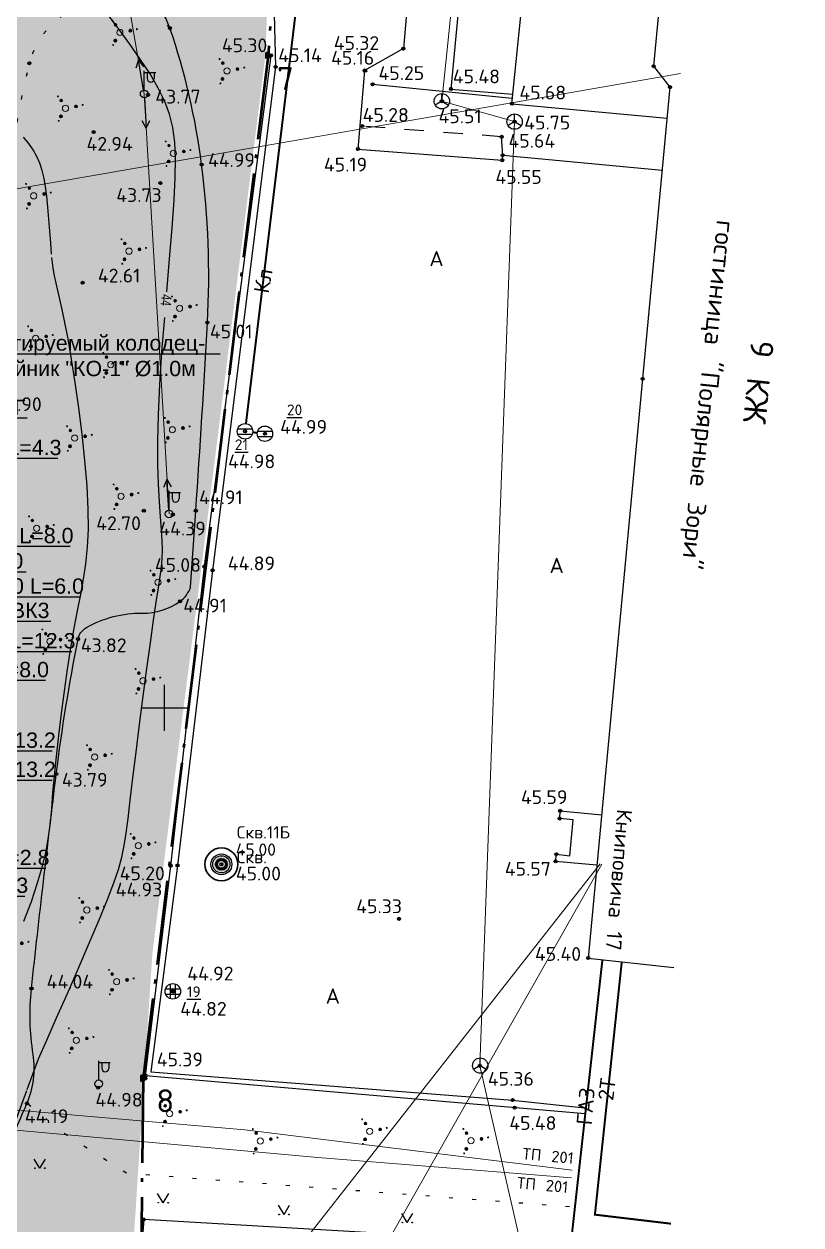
# Model space of a CAD drawing. Extents: x 8328 to 1441992, y -7354 to 642460.
# Drawn here: x 1441940.8 to 1441991.5, y 642266.2 to 642344.6 of the extents above; entities that cross this region are included whole.
import ezdxf
from ezdxf import colors
from ezdxf.entities.mleader import LeaderData, LeaderLine
from ezdxf.math import Vec2, Vec3

# ---------------------------------------------------------------- set-up
doc = ezdxf.new("R2010")
doc.units = 0
doc.header["$MEASUREMENT"] = 0
doc.header["$PDMODE"] = 32
doc.header["$PDSIZE"] = 0.2
for name, pattern in [('1220', [10, 8, -2]), ('ACAD_ISO10W100_LPSP', [15.5, 11, -2, 0.5, -2]), ('APC_PRICKAD', [3.05, 0.51, -2.54]), ('APC_STRECKAD', [5.08, 2.54, -2.54]), ('CONTI', [0])]:
    doc.linetypes.add(name, pattern=pattern)
for name, color, linetype, lineweight in [('01-границы участка', 220, 'Continuous', 50), ('01-точки гр.уч', 220, 'Continuous', 50), ('10-Газон', 80, 'Continuous', 35), ('19-вода', 5, 'Continuous', 40), ('19-дренаж', 6, 'Continuous', 40), ('19-канальяК1', 25, 'Continuous', 40), ('19-канальяК2', 54, 'Continuous', 40), ('19-скважины', 7, 'Continuous', 30)]:
    doc.layers.add(name, color=color, linetype=linetype, lineweight=lineweight)
for name, color, linetype in [('GOR_BDEFAULT', 212, 'CONTI'), ('PI_OTD', 172, 'CONTI'), ('PI_OTDEFAULT', 172, 'CONTI'), ('PI_STDEFAULT', 6, 'CONTI'), ('PI_TTDEFAULT', 5, 'CONTI'), ('Колодцы', 7, 'Continuous'), ('Сетка', 7, 'Continuous'), ('Скв', 7, 'Continuous')]:
    doc.layers.add(name, color=color, linetype=linetype)
doc.styles.add('2_0-Ариел', font='arial.ttf', dxfattribs={"height": 2})
doc.styles.add('SHRFT', font='TXT', dxfattribs={"width": 0.9})
doc.styles.get("Standard").update_dxf_attribs({"font": 'txt.shx'})
doc.linetypes.add('g5_474_2b', pattern='A,1,-0.25,[33,GUGK_2005.shx,S=1,R=0,X=0,Y=0],-0.25,1', length=2.5)
doc.linetypes.add('Забмет', pattern='A,2.5,[133,ltypeshp.shx,S=0.25,R=0,X=0,Y=0],0.125,[133,ltypeshp.shx,S=0.125,R=0,X=0,Y=0]', length=2.625)
doc.linetypes.add('КЛ-6kB', pattern='A,8,-1,[131,ltypeshp.shx,S=0.75,R=90,X=0.75,Y=-0.75],0.25,[131,ltypeshp.shx,S=0.5625,R=90,X=1.57,Y=-0.56],-1,8,[131,ltypeshp.shx,S=0.5625,R=-90,X=-1.57,Y=0.56],0.25,[131,ltypeshp.shx,S=0.75,R=-90,X=-0.75,Y=0.75]', length=18.5)
doc.linetypes.add('Связь', pattern='A,4,-1,2,[133,ltypeshp.shx,S=0.125,R=0,X=-0.125,Y=0],2,-1', length=10)

# ---------------------------------------------------------------- blocks, each defined once
blk = doc.blocks.new('T8')
blk.add_lwpolyline([(0.43, -0.75), (0.43, 0.75), (-0.87, 0)], close=True)
blk.add_circle((0, 0), 0.0341)
blk = doc.blocks.new('_None')
blk = doc.blocks.new('HAS_1')
for q in [(-0.429999, -0.25), (0, 0.5), (0.429999, -0.25)]:
    blk.add_line((0, 0), q)
blk.add_circle((0, 0), 0.5)
blk = doc.blocks.new('HAL_1')
for p, q in [((-0.48, 0.159999), (0.48, 0.159999)), ((-0.47, -0.179999), (0.469999, -0.179999))]:
    blk.add_line(p, q)
blk.add_circle((0.000926, -0.003531), 0.503532)
blk = doc.blocks.new('BL_33')
at = {"color": 0}
for p, q in [((0, 0.25), (0, 1.5)), ((0, 1.4), (0.75, 1.4)), ((0.2, 1.4), (0.2, 1)), ((0.65, 1.4), (0.65, 1))]:
    blk.add_line(p, q, dxfattribs=at)
for radius in [0.25, 0]:
    blk.add_circle((0, 0), radius, dxfattribs=at)
blk.add_arc((0.425, 1), 0.225, 180, 0, dxfattribs=at)
blk = doc.blocks.new('A$C61A74157')
at = {"linetype": 'Continuous'}
for p, q in [((0.223, 0.113), (2.007, 1.017)), ((2.007, 1.017), (1.448, 1.014)), ((2.007, 1.017), (1.674, 0.568))]:
    blk.add_line(p, q, dxfattribs=at)
blk = doc.blocks.new('A$C6E254661')
at = {"linetype": 'Continuous'}
for p, q in [((-0.221, -0.116), (-1.991, -1.047)), ((-1.991, -1.047), (-1.665, -0.593)), ((-1.991, -1.047), (-1.432, -1.036))]:
    blk.add_line(p, q, dxfattribs=at)
blk = doc.blocks.new('A$C53CB0419')
at = {"lineweight": 9}
for centre, radius in [((-0.491, 0.774), 0.03), ((-0.492, 0.779), 0.0248), ((-0.495, 0.784), 0.0194), ((-0.497, 0.789), 0.0145), ((-0.5, 0.794), 0.00807), ((-0.279, 0.5), 0.0852), ((-0.281, 0.51), 0.0751), ((-0.284, 0.518), 0.0662), ((-0.287, 0.527), 0.0572), ((-0.289, 0.536), 0.0483), ((-0.291, 0.545), 0.0387), ((-0.292, 0.555), 0.0288), ((-0.293, 0.562), 0.0218), ((-0.297, 0.57), 0.0134), ((0, 0), 0.202), ((0.686, 0.115), 0.0918), ((0.685, 0.124), 0.0829), ((0.681, 0.13), 0.0756), ((0.678, 0.138), 0.0669), ((0.675, 0.147), 0.058), ((0.673, 0.156), 0.0489), ((0.672, 0.165), 0.0401), ((0.671, 0.174), 0.0314), ((0.67, 0.181), 0.0246), ((0.667, 0.188), 0.0173), ((0.664, 0.193), 0.0107), ((1.116, 0.216), 0.0329), ((1.122, 0.22), 0.0269), ((1.126, 0.225), 0.0199), ((1.133, 0.229), 0.0139), ((1.135, 0.234), 0.00789), ((-0.298, -0.533), 0.0949), ((-0.297, -0.522), 0.0842), ((-0.295, -0.512), 0.0745), ((-0.297, -0.502), 0.0645), ((-0.296, -0.493), 0.0548), ((-0.295, -0.483), 0.0452), ((-0.294, -0.475), 0.0377), ((-0.293, -0.466), 0.0294), ((-0.295, -0.459), 0.0222), ((-0.299, -0.452), 0.0145), ((-0.439, -0.82), 0.0296), ((-0.444, -0.825), 0.0228), ((-0.448, -0.829), 0.0172), ((-0.452, -0.832), 0.0122), ((-0.456, -0.835), 0.00717)]:
    blk.add_circle(centre, radius, dxfattribs=at)
blk = doc.blocks.new('A$C18BB02A3')
for q in [(-0.36, 0.6), (0.36, 0.6)]:
    blk.add_line((0, 0), q)
for centre, major_axis, start_param, end_param in [((-0.319, -0.001), (-0.0136, 0.0136), 3.926991, 10.210176), ((-0.315, -0.002), (-0.0109, 0.0109), 3.926991, 10.210176), ((-0.311, -0.002), (-0.00774, 0.00774), 3.926991, 10.210176), ((-0.306, -0.002), (0.00448, 0.00448), 5.497787, 11.780972), ((0.322, -0.001), (-0.0153, 0.0153), 3.926991, 10.210176), ((0.317, -0.001), (-0.0117, 0.0117), 3.926991, 10.210176), ((0.311, -0.001), (-0.00797, 0.00797), 3.926991, 10.210176), ((0.306, -0.001), (0.00424, 0.00424), 5.497787, 11.780972)]:
    blk.add_ellipse(centre, major_axis=major_axis, ratio=1, start_param=start_param, end_param=end_param)
blk = doc.blocks.new('BL_333')
at = {"color": 0}
for p, q in [((0, -1.5), (0, 1.5)), ((-1.5, 0), (1.5, 0))]:
    blk.add_line(p, q, dxfattribs=at)
blk = doc.blocks.new('A$C1F28701B')
at = {"color": 7}
for radius in [0.68, 0.56, 0.38, 0.32, 0.26]:
    blk.add_circle((0, 0), radius, dxfattribs=at)
blk = doc.blocks.new('A$C6717580C')
at = {"color": 7}
for p, q in [((-0.480926, 0.16353), (0.479074, 0.16353)), ((-0.176468, 0.470926), (-0.176468, -0.469073)), ((0.16353, 0.480926), (0.16353, -0.479074)), ((-0.470926, -0.176468), (0.469073, -0.176468))]:
    blk.add_line(p, q, dxfattribs=at)
blk.add_circle((0, 0), 0.503532, dxfattribs=at)

msp = doc.modelspace()

# ---------------------------------------------------------------- hatches: boundary and pattern name
at = {"layer": '10-Газон', "linetype": 'Continuous', "lineweight": 15}
h = msp.add_hatch(dxfattribs=at)
h.set_pattern_fill('GOST_GLASS', color=256, scale=0.1, style=0)
h.set_pattern_definition([(45, (0, 0), (0.84852813742, -1e-16), [0.5, -0.7]), (45, (0.21213, 0), (0.84852813742, -1e-16), [0.2, -1]), (45, (0, 0.21213), (0.84852813742, -1e-16), [0.2, -1])])
h.paths.add_polyline_path([(1441936.029, 642334.742), (1441926.385, 642224.162), (1441924.791, 642224.301), (1441924.958, 642226.214), (1441909.019, 642227.604), (1441909.131, 642228.899), (1441902.157, 642229.507), (1441899.233, 642227.702), (1441905.256, 642222.453), (1441912.693, 642216.35), (1441947.899, 642215.862), (1441947.42, 642256.418), (1441949.219, 642283.982), (1441952.246, 642307.83), (1441956.586, 642342.557), (1441956.921, 642350.939), (1441956.552, 642357.05), (1441953.469, 642359.561), (1441934.165, 642360.189), (1441934.288, 642372.408), (1441935.251, 642373.181), (1441935.304, 642377.314), (1441930.542, 642377.203), (1441914.858, 642378.578), (1441898.221, 642379.285), (1441891.893, 642355.245), (1441892.76, 642352.36), (1441892.081, 642348.153), (1441890.46, 642337.414), (1441894.119, 642339.903), (1441916.329, 642334.453), (1441916.382, 642335.05), (1441934.314, 642333.486), (1441934.435, 642334.881)])
at = {"layer": '19-скважины', "extrusion": (0, 0, -1)}
msp.add_hatch(color=256, dxfattribs=at).paths.add_polyline_path([(-1441954.214, 642289.78, -1), (-1441953.226, 642289.78, -1)])

# ---------------------------------------------------------------- linework, layer by layer
at = {"color": 7, "linetype": 'Связь', "lineweight": 13, "flags": 128}
msp.add_lwpolyline([(1441975.399, 642255.615), (1441970.578, 642276.629), (1441972.85, 642338.25), (1441968.1, 642339.58), (1441968.1, 642339.58), (1441972.834, 642385.481), (1441987.016, 642411.741)], dxfattribs=at)
at = {"color": 8, "linetype": 'Continuous', "lineweight": 9}
for points in [[(1441950.305, 642312.65), (1441950.305, 642312.65), (1441948.682, 642340.059), (1441945.981, 642355.763), (1441951.29, 642389.78)], [(1441983.667, 642341.384), (1441873.626, 642322.267)], [(1441978.435, 642289.816), (1441916.373, 642210.713)], [(1441917.339, 642181.911), (1441978.531, 642289.799)]]:
    msp.add_lwpolyline(points, dxfattribs=at)
at = {"color": 32, "linetype": '1220', "lineweight": 9, "ltscale": 0.5, "const_width": 0.13, "elevation": 44.99}
for points in [[(1441955.321, 642318.537), (1441962.964, 642381.775)], [(1441956.06, 642317.94), (1441955.761, 642317.976)]]:
    msp.add_lwpolyline(points, dxfattribs=at)
at = {"color": 7, "linetype": 'Continuous', "elevation": 13.54}
msp.add_lwpolyline([(1441960.767, 642378.492), (1441959.903, 642377.139, -0.263719), (1441954.492, 642374.274), (1441935.939, 642373.675), (1441934.478, 642372.403), (1441934.178, 642360.196), (1441953.638, 642359.689, -0.397188), (1441956.879, 642356.469), (1441957.256, 642341.823), (1441953.146, 642308.965), (1441950.855, 642289.707), (1441949.127, 642276.235), (1441972.72, 642274.39), (1441977.417, 642273.891)], format="xyb", dxfattribs=at)
at = {"color": 7, "linetype": 'Continuous'}
for points, elevation in [([(1441967.3, 642362.57), (1441964.58, 642362.87), (1441963.77, 642354.69), (1441966.58, 642354.46), (1441965.59, 642343.02), (1441963.06, 642341.59), (1441962.63, 642336.46), (1441972.04, 642335.73), (1441972.07, 642336.06), (1441982.472, 642335.085)], 45.06), ([(1441991.529, 642359.452), (1441984.677, 642360.001), (1441983.529, 642346.811), (1441982.278, 642345.78), (1441981.919, 642341.866), (1441982.98, 642340.502), (1441977.653, 642283.665), (1441983.228, 642283.046)], -30.85), ([(1441972.67, 642339.42), (1441974.127, 642353.688)], 45.68), ([(1441969.38, 642347.76), (1441968.69, 642340.38), (1441972.735, 642340.054)], 45.89), ([(1441972.67, 642339.42), (1441982.79, 642338.472)], 45.68)]:
    msp.add_lwpolyline(points, dxfattribs=dict(at, elevation=elevation))
at = {"color": 7, "linetype": 'APC_PRICKAD', "ltscale": 0.5, "flags": 128}
msp.add_lwpolyline([(1441950.36, 642344.35, 0.281539), (1441944.999, 642345.922, 0.270419), (1441941.191, 642342.063, 0.086447), (1441939.851, 642324.967, -0.205579), (1441938.05, 642319.37, -0.083486), (1441930.723, 642313.354, -0.474145), (1441927.25, 642314.68, -0.079097), (1441926.297, 642320.484, 0.101588), (1441925.66, 642323.51, 0.143653), (1441923.099, 642326.58, 0.074848), (1441917.937, 642345.972), (1441920.69, 642353.6), (1441926.96, 642357.74)], format="xyb", dxfattribs=at)
at = {"color": 7, "linetype": 'Continuous'}
msp.add_lwpolyline([(1441939.425, 642270.396, -0.004171), (1441941.036, 642274.173, 0.143556), (1441941.441, 642277.37, -0.066597), (1441941.33, 642281.67, -0.004063), (1441942.95, 642295.67, -0.018241), (1441944.37, 642304.48, -0.218007), (1441944.912, 642305.231, -0.132605), (1441948.561, 642306.171, 0.15981), (1441951.03, 642306.95, 0.157471), (1441951.701, 642307.859), (1441952.05, 642312.86, 0.003906), (1441952.81, 642325.14, 0.045451), (1441952.43, 642335.45, 0.050463), (1441950.36, 642344.35, 0.198227), (1441947.972, 642347.068, -0.000061), (1441944.103, 642348.979, -0.043936)], format="xyb", dxfattribs=at)
at = {"color": 7, "linetype": 'g5_474_2b', "flags": 128}
for points, elevation in [([(1441977.459, 642273.501), (1441948.778, 642275.983), (1441950.416, 642289.69), (1441952.612, 642309.227), (1441956.964, 642342.578)], -30.85), ([(1441963.58, 642340.69), (1441972.69, 642339.791)], 45.25)]:
    msp.add_lwpolyline(points, dxfattribs=dict(at, elevation=elevation))
at = {"color": 7, "linetype": 'APC_STRECKAD', "ltscale": 0.5, "elevation": 45.06}
msp.add_lwpolyline([(1441972.07, 642336.06), (1441972, 642337.26), (1441962.91, 642337.96)], dxfattribs=at)
at = {"color": 7, "linetype": 'Continuous'}
msp.add_lwpolyline([(1441978.221, 642289.717), (1441975.52, 642289.97), (1441975.57, 642290.44), (1441976.444, 642290.343), (1441976.678, 642292.682), (1441975.79, 642292.77), (1441975.82, 642293.27), (1441978.53, 642293.016)], dxfattribs=at)
at = {"color": 5, "linetype": '1220', "ltscale": 0.5, "const_width": 0.13}
msp.add_lwpolyline([(1441975.92, 642259.641), (1441978.577, 642283.563)], dxfattribs=at)
at = {"color": 7, "linetype": '1220', "ltscale": 0.5, "const_width": 0.13, "elevation": -30.85}
msp.add_lwpolyline([(1441979.84, 642283.422), (1441979.84, 642283.422), (1441978.087, 642266.915), (1441983.049, 642266.325)], dxfattribs=at)
at = {"color": 1, "linetype": 'КЛ-6kB', "lineweight": 15, "ltscale": 0.75}
for points in [[(1441976.55, 642269.324), (1441960.002, 642270.645), (1441940.084, 642272.456), (1441920.269, 642275.463), (1441919.105, 642261.913), (1441876.661, 642265.775), (1441873.292, 642235.208), (1441872.779, 642225.219), (1441869.788, 642225.459), (1441864.506, 642225.89)], [(1441976.593, 642269.823), (1441955.24, 642272.459), (1441923.756, 642275.163), (1441923.003, 642266.396), (1441919.911, 642266.621), (1441916.42, 642266.875), (1441915.623, 642266.933), (1441915.623, 642266.933), (1441915.623, 642266.933), (1441911.169, 642265.143), (1441901.169, 642265.218), (1441884.958, 642266.556), (1441885.203, 642234.229), (1441886.025, 642223.537), (1441886.934, 642217.055), (1441883.313, 642209.672), (1441882.943, 642194.405), (1441886.767, 642182.342), (1441890.486, 642177.514), (1441894.285, 642175.448), (1441902.55, 642175.263), (1441909.242, 642182.699)]]:
    msp.add_lwpolyline(points, dxfattribs=at)
at = {"color": 7, "linetype": 'APC_PRICKAD', "ltscale": 0.5, "flags": 128}
msp.add_lwpolyline([(1441941.097, 642274.157), (1441943.424, 642272.244), (1441947.556, 642269.628), (1441976.784, 642267.421)], dxfattribs=at)
at = {"color": 7, "linetype": 'Забмет', "lineweight": 25, "elevation": 14.17, "flags": 128}
msp.add_lwpolyline([(1441948.654, 642266.6), (1441947.842, 642256.466), (1441964.969, 642255.472), (1441965.782, 642265.606), (1441948.654, 642266.6)], dxfattribs=at)
at = {"layer": '01-границы участка', "linetype": 'ACAD_ISO10W100_LPSP', "ltscale": 0.5}
msp.add_lwpolyline([(1441957.34, 642350.94), (1441956.77, 642342.56), (1441948.61, 642275.8), (1441947.95, 642215.8), (1441912.63, 642216.21), (1441897.87, 642228.69), (1441888.89, 642230.98), (1441879.92, 642228.31), (1441872.57, 642227.07), (1441871.85, 642221.08), (1441865.43, 642221.36), (1441864.44, 642170.22), (1441850.06, 642170.86), (1441854.03, 642173.55), (1441854.68, 642181.09), (1441857.24, 642196.14), (1441857.13, 642215.54), (1441868.9, 642229.98), (1441883.85, 642238.81), (1441884.95, 642249.06), (1441893.1, 642379.74)], dxfattribs=at)
at = {"layer": '19-скважины', "extrusion": (0, 0, -1)}
msp.add_circle((-1441953.72, 642289.78, -45), 1.074, dxfattribs=at)
at = {"layer": 'GOR_BDEFAULT', "color": 212}
for points in [[(1441950.631, 642333.129, 13.15), (1441950.708, 642334.6, 13.15), (1441950.728, 642335.851, 13.15), (1441950.682, 642336.92, 13.15), (1441950.557, 642337.868, 13.15), (1441950.343, 642338.735, 13.15), (1441950.03, 642339.57, 13.15), (1441949.597, 642340.444, 13.15), (1441949.062, 642341.365, 13.15), (1441948.427, 642342.336, 13.15), (1441947.752, 642343.315, 13.15), (1441947.057, 642344.265, 13.15), (1441946.373, 642345.154, 13.15)], [(1441942.644, 642329.604, 11.15), (1441942.583, 642330.333, 11.15), (1441942.521, 642331.113, 11.15), (1441942.469, 642331.892, 11.15), (1441942.407, 642332.661, 11.15), (1441942.326, 642333.38, 11.15), (1441942.246, 642333.989, 11.15), (1441942.147, 642334.547, 11.15), (1441942.02, 642335.055, 11.15), (1441941.872, 642335.533, 11.15), (1441941.675, 642335.98, 11.15), (1441941.438, 642336.406, 11.15), (1441941.152, 642336.822, 11.15), (1441940.806, 642337.227, 11.15)], [(1441950.154, 642327.141, 13.15), (1441950.34, 642329.304, 13.15), (1441950.499, 642331.327, 13.15), (1441950.631, 642333.129, 13.15)], [(1441940.831, 642286.061, 11.15), (1441941.321, 642287.359, 11.15), (1441941.732, 642288.575, 11.15), (1441942.045, 642289.66, 11.15), (1441942.28, 642290.644, 11.15), (1441942.445, 642291.577, 11.15), (1441942.561, 642292.488, 11.15), (1441942.647, 642293.43, 11.15), (1441942.731, 642294.441, 11.15), (1441942.833, 642295.563, 11.15), (1441942.954, 642296.825, 11.15), (1441943.113, 642298.188, 11.15), (1441943.28, 642299.621, 11.15), (1441943.478, 642301.084, 11.15), (1441943.685, 642302.527, 11.15), (1441943.894, 642303.901, 11.15), (1441944.114, 642305.184, 11.15), (1441944.336, 642306.328, 11.15), (1441944.54, 642307.381, 11.15), (1441944.724, 642308.384, 11.15), (1441944.879, 642309.397, 11.15), (1441944.992, 642310.468, 11.15), (1441945.044, 642311.639, 11.15), (1441945.033, 642312.969, 11.15), (1441944.96, 642314.478, 11.15), (1441944.814, 642316.126, 11.15), (1441944.627, 642317.844, 11.15), (1441944.41, 642319.57, 11.15), (1441944.185, 642321.227, 11.15), (1441943.941, 642322.744, 11.15), (1441943.72, 642324.07, 11.15), (1441943.514, 642325.137, 11.15), (1441943.341, 642325.985, 11.15), (1441943.18, 642326.662, 11.15), (1441943.051, 642327.22, 11.15), (1441942.934, 642327.719, 11.15), (1441942.836, 642328.197, 11.15), (1441942.748, 642328.696, 11.15), (1441942.703, 642329.025, 11.15), (1441942.668, 642329.385, 11.15)], [(1441949.608, 642319.111, 13.15), (1441949.707, 642321.103, 13.15), (1441949.844, 642323.245, 13.15), (1441950.019, 642325.468, 13.15)], [(1441941.042, 642275.073, 13.15), (1441941.781, 642277.074, 13.15), (1441942.322, 642278.303, 13.15), (1441942.969, 642279.763, 13.15), (1441943.674, 642281.354, 13.15), (1441944.399, 642283.006, 13.15), (1441945.094, 642284.627, 13.15), (1441945.74, 642286.147, 13.15), (1441946.28, 642287.476, 13.15), (1441946.703, 642288.562, 13.15), (1441947.009, 642289.447, 13.15), (1441947.227, 642290.241, 13.15), (1441947.385, 642291.003, 13.15), (1441947.512, 642291.815, 13.15), (1441947.637, 642292.777, 13.15), (1441947.769, 642293.96, 13.15), (1441947.946, 642295.423, 13.15), (1441948.15, 642297.096, 13.15), (1441948.382, 642298.91, 13.15), (1441948.613, 642300.764, 13.15), (1441948.855, 642302.568, 13.15), (1441949.089, 642304.241, 13.15), (1441949.297, 642305.705, 13.15), (1441949.468, 642306.888, 13.15), (1441949.614, 642307.82, 13.15), (1441949.722, 642308.562, 13.15), (1441949.803, 642309.183, 13.15), (1441949.854, 642309.744, 13.15), (1441949.875, 642310.294, 13.15), (1441949.856, 642310.904, 13.15), (1441949.815, 642311.614, 13.15), (1441949.752, 642312.453, 13.15), (1441949.676, 642313.442, 13.15), (1441949.619, 642314.581, 13.15), (1441949.578, 642315.9, 13.15), (1441949.575, 642317.41, 13.15), (1441949.608, 642319.111, 13.15)], [(1441940.217, 642272.82, 13.15), (1441941.023, 642275.012, 13.15)]]:
    msp.add_polyline3d(points, dxfattribs=at)
at = {"layer": 'PI_STDEFAULT', "color": 7}
for p in [(1441950.36, 642344.35, 44.84), (1441965.58, 642343.02, 45.26), (1441965.59, 642343.02, 45.4), (1441941.191, 642342.063, 12.49), (1441956.964, 642342.578, 14.45), (1441957.256, 642341.823, 14.29), (1441963.06, 642341.59, 45.16), (1441963.1, 642341.57, 45.32), (1441963.58, 642340.69, 45.25), (1441968.69, 642340.38, 45.48), (1441948.93, 642340, 43.77), (1441968.1, 642339.58, 45.51), (1441972.67, 642339.42, 45.68), (1441962.91, 642337.96, 45.28), (1441972.85, 642338.25, 45.75), (1441945.381, 642337.568, 12.09), (1441972, 642337.26, 45.64), (1441962.63, 642336.46, 45.19), (1441972.04, 642335.73, 45.55), (1441972.07, 642336.06, 45.57), (1441952.43, 642335.45, 44.99), (1441949.74, 642334.24, 43.73), (1441944.664, 642327.735, 11.76), (1441952.81, 642325.14, 45.01), (1441955.261, 642318.037), (1441956.56, 642317.88, 44.99), (1441948.66, 642312.86, 42.7), (1441952.05, 642312.86, 44.91), (1441950.55, 642312.61, 44.39), (1441952.612, 642309.227, 14.23), (1441953.146, 642308.965, 14.04), (1441951.03, 642306.95, 44.91), (1441944.37, 642304.48, 43.82), (1441942.95, 642295.67, 43.79), (1441975.82, 642293.27, 45.59), (1441975.79, 642292.77, 45.6), (1441975.57, 642290.44, 45.58), (1441950.416, 642289.69, 14.35), (1441950.855, 642289.707, 14.08), (1441953.72, 642289.78, 45), (1441975.52, 642289.97, 45.57), (1441965.311, 642286.221, 14.48), (1441977.653, 642283.665, -30.85), (1441941.33, 642281.67, 44.04), (1441950.55, 642281.49, 44.92), (1441950.553, 642281.481, 13.97), (1441948.778, 642275.983, 14.54), (1441970.578, 642276.629), (1441945.68, 642275.205, 14.13), (1441941.036, 642274.173, 13.34), (1441972.72, 642274.39, 45.36), (1441972.85, 642273.9, 45.48), (1441948.654, 642266.6, 14.17)]:
    msp.add_point(p, dxfattribs=at)
at = {"layer": 'PI_TTDEFAULT', "color": 1}
for p in [(1441981.919, 642341.866, 32.563), (1441982.98, 642340.502, 35.43), (1441981.196, 642321.462, 33.935)]:
    msp.add_point(p, dxfattribs=at)

# ---------------------------------------------------------------- block references
at = {"color": 7, "linetype": 'Continuous'}
for name, p in [('A$C53CB0419', (1441947.097, 642344.07)), ('A$C53CB0419', (1441954.09, 642341.564)), ('A$C53CB0419', (1441943.549, 642339.123)), ('A$C53CB0419', (1441950.579, 642336.181)), ('A$C53CB0419', (1441941.469, 642333.409)), ('A$C53CB0419', (1441947.695, 642329.798)), ('A$C53CB0419', (1441950.99, 642326.062)), ('A$C53CB0419', (1441941.603, 642324.115)), ('A$C53CB0419', (1441946.505, 642322.384)), ('A$C53CB0419', (1441944.142, 642317.594)), ('A$C53CB0419', (1441950.526, 642318.14)), ('A$C53CB0419', (1441947.178, 642313.794)), ('A$C53CB0419', (1441941.665, 642311.71)), ('A$C53CB0419', (1441949.588, 642308.178)), ('A$C53CB0419', (1441942.536, 642304.33)), ('A$C53CB0419', (1441948.61, 642301.754)), ('A$C53CB0419', (1441945.446, 642296.775)), ('A$C53CB0419', (1441948.296, 642290.994)), ('A$C53CB0419', (1441944.94, 642286.804)), ('A$C53CB0419', (1441940.016, 642284.506)), ('A$C53CB0419', (1441946.879, 642282.119)), ('A$C53CB0419', (1441944.257, 642278.295)), ('A$C53CB0419', (1441950.339, 642273.509)), ('A$C53CB0419', (1441963.393, 642272.356)), ('A$C53CB0419', (1441956.263, 642271.728)), ('A$C53CB0419', (1441969.997, 642271.738)), ('A$C18BB02A3', (1441941.876, 642269.947)), ('A$C18BB02A3', (1441949.921, 642267.697)), ('A$C18BB02A3', (1441957.806, 642266.924)), ('A$C18BB02A3', (1441965.843, 642266.398))]:
    msp.add_blockref(name, p, dxfattribs=at)
for name, p, rotation in [('A$C61A74157', (1441948.682, 642340.059), 72.66386718749631), ('A$C6E254661', (1441948.682, 642340.059), 65.82921111043109), ('A$C61A74157', (1441950.305, 642312.65, 78.005), 66.58677204782899)]:
    msp.add_blockref(name, p, dxfattribs=dict(at, rotation=rotation))
at = {"color": 7}
for name, p in [('BL_33', (1441948.682, 642340.059)), ('BL_33', (1441950.305, 642312.65, 78.005)), ('A$C6717580C', (1441950.55, 642281.49, 44.92)), ('BL_33', (1441945.717, 642275.456))]:
    msp.add_blockref(name, p, dxfattribs=at)
at = {"layer": '01-точки гр.уч', "extrusion": (0, 0, -1), "xscale": 0.25, "yscale": 0.25, "zscale": 0.25}
for p in [(-1441956.77, 642342.56), (-1441948.61, 642275.8)]:
    msp.add_blockref('T8', p, dxfattribs=at)
at = {"layer": 'Колодцы', "color": 7}
for name, p in [('HAS_1', (1441968.1, 642339.58, 45.51)), ('HAS_1', (1441972.85, 642338.25, 45.75)), ('HAL_1', (1441955.26, 642318.04)), ('HAL_1', (1441956.559, 642317.884, 44.99)), ('HAS_1', (1441970.605, 642276.645))]:
    msp.add_blockref(name, p, dxfattribs=at)
at = {"layer": 'Сетка', "color": 92}
msp.add_blockref('BL_333', (1441950, 642300), dxfattribs=at)
at = {"layer": 'Скв', "color": 7, "linetype": 'Continuous'}
msp.add_blockref('A$C1F28701B', (1441953.72, 642289.78, 45), dxfattribs=at)

# ---------------------------------------------------------------- texts
at = {"color": 7}
for s, height, rotation, p in [('гостиница "Полярные Зори"', 1.2, 264.22319, (1441986.041, 642331.874)), ('Кл', 1, 80.27107, (1441956.8, 642326.99)), ('9 КЖ', 1.5, 264.22319, (1441988.282, 642324.045)), ('Книповича 17', 1, 265.37508, (1441979.535, 642293.41)), ('ГАЗ', 1, 85.19281, (1441977.879, 642272.729)), ('ТП 201', 0.75, 354.74966, (1441973.326, 642270.53)), ('ТП 201', 0.75, 354.74966, (1441972.967, 642268.632))]:
    msp.add_text(s, height=height, rotation=rotation, dxfattribs=at).set_placement(p)
for s, height, p in [('А', 1, (1441967.281, 642328.817)), ('%%U20', 0.7, (1441957.996, 642319.092)), ('%%U21', 0.7, (1441954.594, 642316.814)), ('А', 1, (1441975.123, 642308.785)), ('%%U19', 0.7, (1441951.468, 642281.112)), ('А', 1, (1441960.52, 642280.682))]:
    msp.add_text(s, height=height, dxfattribs=at).set_placement(p)
msp.add_text('2Т', height=1, rotation=82.59166).set_placement((1441979.271, 642274.314))
at = {"layer": '01-точки гр.уч'}
for s, p in [('7', (1441957.353, 642340.314)), ('8', (1441949.467, 642273.598))]:
    msp.add_text(s, height=1.5, dxfattribs=at).set_placement(p)
at = {"layer": '19-скважины'}
for s, p in [('Скв.11Б', (1441954.727, 642291.466)), ('45.00', (1441954.659, 642290.342))]:
    msp.add_text(s, height=0.8, dxfattribs=at).set_placement(p)
at = {"layer": 'GOR_BDEFAULT', "color": 212, "style": 'SHRFT', "width": 0.75}
msp.add_text('44', height=0.675, rotation=265.29036, dxfattribs=at).set_placement((1441949.805, 642327.005, 13.15))
at = {"layer": 'PI_OTD', "color": 7}
for s, p in [('45.30', (1441953.748, 642342.782)), ('45.32', (1441961.05, 642342.93)), ('45.14', (1441957.429, 642342.133)), ('45.16', (1441960.876, 642341.966)), ('45.25', (1441963.968, 642340.97)), ('45.48', (1441968.819, 642340.75)), ('43.77', (1441949.408, 642339.43)), ('45.68', (1441973.158, 642339.696)), ('45.28', (1441962.934, 642338.236)), ('45.51', (1441967.882, 642338.15)), ('45.75', (1441973.476, 642337.738)), ('42.94', (1441944.92, 642336.35)), ('45.64', (1441972.448, 642336.551)), ('44.99', (1441952.847, 642335.294)), ('45.19', (1441960.406, 642334.994)), ('45.55', (1441971.593, 642334.189)), ('43.73', (1441946.861, 642333.007)), ('42.61', (1441945.663, 642327.751)), ('45.01', (1441952.968, 642324.103)), ('39.90', (1441939.04, 642319.36)), ('44.99', (1441957.55, 642317.88)), ('44.98', (1441954.152, 642315.628)), ('44.91', (1441952.264, 642313.281)), ('42.70', (1441945.551, 642311.591)), ('44.39', (1441949.665, 642311.243)), ('45.08', (1441949.376, 642308.866)), ('44.89', (1441954.136, 642308.97)), ('44.91', (1441951.232, 642306.215)), ('43.82', (1441944.547, 642303.624)), ('43.79', (1441943.31, 642294.848)), ('45.59', (1441973.259, 642293.716)), ('45.20', (1441947.082, 642288.738)), ('45.57', (1441972.209, 642289.032)), ('44.93', (1441946.824, 642287.683)), ('45.33', (1441962.516, 642286.589)), ('45.40', (1441974.176, 642283.479)), ('44.04', (1441942.32, 642281.67)), ('44.92', (1441951.495, 642282.199)), ('44.82', (1441951.031, 642279.9)), ('45.39', (1441949.504, 642276.593)), ('45.36', (1441971.102, 642275.332)), ('44.98', (1441945.499, 642273.964)), ('44.19', (1441940.892, 642272.889)), ('45.48', (1441972.501, 642272.445))]:
    msp.add_text(s, height=0.9, dxfattribs=at).set_placement(p)
at = {"layer": 'PI_OTDEFAULT', "color": 7}
msp.add_text('45.00', height=0.9, dxfattribs=at).set_placement((1441954.659, 642288.725))
at = {"layer": 'Скв', "color": 7}
msp.add_text('Скв.', height=0.8, dxfattribs=at).set_placement((1441954.727, 642289.848, 11.89))

# ---------------------------------------------------------------- leaders
at = {"layer": '19-вода', "lineweight": 30}
ml = msp.add_multileader_mtext('Standard', dxfattribs=at)
ml.set_content('Проектируемый колодец-\\Pотстойник "КО-1" %%C1.0м', color=256, style='2_0-Ариел')
ml.set_leader_properties()
ml.set_arrow_properties(name='NONE')
ml.build(insert=Vec2(0, 0))
ml.multileader.update_dxf_attribs({"text_left_attachment_type": 6, "text_right_attachment_type": 6, "dogleg_length": 0.36, "arrow_head_size": 0.09})
ctx = ml.context
ctx.base_point, ctx.char_height, ctx.arrow_head_size, ctx.landing_gap_size, ctx.plane_origin = Vec3(1441936.105, 642323.106), 1, 0.09, 0.045, Vec3(1441975.817, 642332.852)
ctx.left_attachment, ctx.right_attachment, ctx.text_align_type = 6, 6, 1
notes = []
notes.append((ctx, [(1, (1, 1, 0), (1441935.745, 642323.106), (1, 0), 0.36, [(0, [(1441923.934, 642314.134)], 0, [])])]))
ctx.mtext.insert, ctx.mtext.alignment, ctx.mtext.flow_direction = Vec3(1441944.368, 642324.306), 2, 5
ml = msp.add_multileader_mtext('Standard', dxfattribs=at)
ml.set_content('ВК1-ПГ', color=256, style='2_0-Ариел')
ml.set_leader_properties()
ml.set_arrow_properties(name='NONE')
ml.build(insert=Vec2(0, 0))
ml.multileader.update_dxf_attribs({"text_left_attachment_type": 6, "text_right_attachment_type": 6, "dogleg_length": 0.36, "arrow_head_size": 0.09})
ctx = ml.context
ctx.base_point, ctx.char_height, ctx.arrow_head_size, ctx.landing_gap_size, ctx.plane_origin = Vec3(1441936.191, 642318.91, 9.15), 1, 0.09, 0.045, Vec3(1441953.27, 642325.198, 9.15)
ctx.left_attachment, ctx.right_attachment, ctx.text_align_type = 6, 6, 1
notes.append((ctx, [(1, (1, 1, 0), (1441935.831, 642318.91, 9.15), (1, 0), 0.36, [(0, [(1441923.988, 642313.177, 9.15)], 0, [])])]))
ctx.mtext.insert, ctx.mtext.alignment, ctx.mtext.flow_direction = Vec3(1441938.559, 642320.11, 9.15), 2, 5
ml = msp.add_multileader_mtext('Standard', dxfattribs=at)
ml.set_content('%%C160 L=4.3', color=256, style='2_0-Ариел')
ml.set_leader_properties()
ml.set_arrow_properties(name='NONE')
ml.build(insert=Vec2(0, 0))
ml.multileader.update_dxf_attribs({"text_left_attachment_type": 6, "text_right_attachment_type": 6, "dogleg_length": 0.36, "arrow_head_size": 0.09})
ctx = ml.context
ctx.base_point, ctx.char_height, ctx.arrow_head_size, ctx.landing_gap_size, ctx.plane_origin = Vec3(1441935.962, 642316.286), 1, 0.09, 0.045, Vec3(1441954.643, 642330.509)
ctx.left_attachment, ctx.right_attachment, ctx.text_align_type = 6, 6, 1
notes.append((ctx, [(1, (1, 1, 0), (1441935.602, 642316.286), (1, 0), 0.36, [(0, [(1441927.573, 642311.8)], 0, [])])]))
ctx.mtext.insert, ctx.mtext.alignment, ctx.mtext.flow_direction = Vec3(1441939.618, 642317.486), 2, 5
ml = msp.add_multileader_mtext('Standard', dxfattribs=at)
ml.set_content('%%C160 L=8.0', color=256, style='2_0-Ариел')
ml.set_leader_properties()
ml.set_arrow_properties(name='NONE')
ml.build(insert=Vec2(0, 0))
ml.multileader.update_dxf_attribs({"text_left_attachment_type": 6, "text_right_attachment_type": 6, "dogleg_length": 0.36, "arrow_head_size": 0.09})
ctx = ml.context
ctx.base_point, ctx.char_height, ctx.arrow_head_size, ctx.landing_gap_size, ctx.plane_origin = Vec3(1441936.749, 642310.536, 9.15), 1, 0.09, 0.045, Vec3(1441951.319, 642319.448, 9.15)
ctx.left_attachment, ctx.right_attachment, ctx.text_align_type = 6, 6, 1
notes.append((ctx, [(1, (1, 1, 0), (1441936.389, 642310.536, 9.15), (1, 0), 0.36, [(0, [(1441928.964, 642308.983, 9.15)], 0, [])])]))
ctx.mtext.insert, ctx.mtext.alignment, ctx.mtext.flow_direction = Vec3(1441940.403, 642311.736, 9.15), 2, 5
ml = msp.add_multileader_mtext('Standard', dxfattribs=at)
ml.set_content('%%C160 L=6.0', color=256, style='2_0-Ариел')
ml.set_leader_properties()
ml.set_arrow_properties(name='NONE')
ml.build(insert=Vec2(0, 0))
ml.multileader.update_dxf_attribs({"text_left_attachment_type": 6, "text_right_attachment_type": 6, "dogleg_length": 0.36, "arrow_head_size": 0.09})
ctx = ml.context
ctx.base_point, ctx.char_height, ctx.arrow_head_size, ctx.landing_gap_size, ctx.plane_origin = Vec3(1441937.435, 642307.242), 1, 0.09, 0.045, Vec3(1441952.939, 642316.584)
ctx.left_attachment, ctx.right_attachment, ctx.text_align_type = 6, 6, 1
notes.append((ctx, [(1, (1, 1, 0), (1441937.075, 642307.242), (1, 0), 0.36, [(0, [(1441927.118, 642305.08)], 0, [])])]))
ctx.mtext.insert, ctx.mtext.alignment, ctx.mtext.flow_direction = Vec3(1441941.088, 642308.442), 2, 5
ml = msp.add_multileader_mtext('Standard', dxfattribs=at)
ml.set_content('ВК4, ВК3', color=256, style='2_0-Ариел')
ml.set_leader_properties()
ml.set_arrow_properties(name='NONE')
ml.build(insert=Vec2(0, 0))
ml.multileader.update_dxf_attribs({"text_left_attachment_type": 6, "text_right_attachment_type": 6, "dogleg_length": 0.36, "arrow_head_size": 0.09})
ctx = ml.context
ctx.base_point, ctx.char_height, ctx.arrow_head_size, ctx.landing_gap_size, ctx.plane_origin = Vec3(1441936.722, 642305.653), 1, 0.09, 0.045, Vec3(1441951.292, 642314.45)
ctx.left_attachment, ctx.right_attachment, ctx.text_align_type = 6, 6, 1
notes.append((ctx, [(1, (1, 1, 0), (1441936.362, 642305.653), (1, 0), 0.36, [(0, [(1441927.458, 642304.419)], 0, []), (1, [(1441929.252, 642303.688)], 0, [])])]))
ctx.mtext.insert, ctx.mtext.alignment, ctx.mtext.flow_direction = Vec3(1441939.595, 642306.853), 2, 5
ml = msp.add_multileader_mtext('Standard', dxfattribs=at)
ml.set_content('%%C110 L=13.2', color=256, style='2_0-Ариел')
ml.set_leader_properties()
ml.set_arrow_properties(name='NONE')
ml.build(insert=Vec2(0, 0))
ml.multileader.update_dxf_attribs({"text_left_attachment_type": 6, "text_right_attachment_type": 6, "dogleg_length": 0.36, "arrow_head_size": 0.09})
ctx = ml.context
ctx.base_point, ctx.char_height, ctx.arrow_head_size, ctx.landing_gap_size, ctx.plane_origin = Vec3(1441934.824, 642297.184), 1, 0.09, 0.045, Vec3(1441952.606, 642309.074)
ctx.left_attachment, ctx.right_attachment, ctx.text_align_type = 6, 6, 1
notes.append((ctx, [(1, (1, 1, 0), (1441934.464, 642297.184), (1, 0), 0.36, [(0, [(1441926.045, 642292.78)], 0, [])])]))
ctx.mtext.insert, ctx.mtext.alignment, ctx.mtext.flow_direction = Vec3(1441938.862, 642298.384), 2, 5
ml = msp.add_multileader_mtext('Standard', dxfattribs=at)
ml.set_content('%%C110 L=13.2', color=256, style='2_0-Ариел')
ml.set_leader_properties()
ml.set_arrow_properties(name='NONE')
ml.build(insert=Vec2(0, 0))
ml.multileader.update_dxf_attribs({"text_left_attachment_type": 6, "text_right_attachment_type": 6, "dogleg_length": 0.36, "arrow_head_size": 0.09})
ctx = ml.context
ctx.base_point, ctx.char_height, ctx.arrow_head_size, ctx.landing_gap_size, ctx.plane_origin = Vec3(1441934.824, 642295.28), 1, 0.09, 0.045, Vec3(1441952.606, 642307.169)
ctx.left_attachment, ctx.right_attachment, ctx.text_align_type = 6, 6, 1
notes.append((ctx, [(1, (1, 1, 0), (1441934.464, 642295.28), (1, 0), 0.36, [(0, [(1441927.499, 642292.184)], 0, [])])]))
ctx.mtext.insert, ctx.mtext.alignment, ctx.mtext.flow_direction = Vec3(1441938.862, 642296.48), 2, 5
ml = msp.add_multileader_mtext('Standard', dxfattribs=at)
ml.set_content('%%C110 L=2.8', color=256, style='2_0-Ариел')
ml.set_leader_properties()
ml.set_arrow_properties(name='NONE')
ml.build(insert=Vec2(0, 0))
ml.multileader.update_dxf_attribs({"text_left_attachment_type": 6, "text_right_attachment_type": 6, "dogleg_length": 0.36, "arrow_head_size": 0.09})
ctx = ml.context
ctx.base_point, ctx.char_height, ctx.arrow_head_size, ctx.landing_gap_size, ctx.plane_origin = Vec3(1441935.181, 642289.527), 1, 0.09, 0.045, Vec3(1441954.093, 642299.632)
ctx.left_attachment, ctx.right_attachment, ctx.text_align_type = 6, 6, 1
notes.append((ctx, [(1, (1, 1, 0), (1441934.821, 642289.527), (1, 0), 0.36, [(0, [(1441926.887, 642290.196)], 0, [])])]))
ctx.mtext.insert, ctx.mtext.alignment, ctx.mtext.flow_direction = Vec3(1441938.837, 642290.727), 2, 5
at = {"layer": '19-дренаж', "lineweight": 30}
ml = msp.add_multileader_mtext('Standard', dxfattribs=at)
ml.set_content('%%C250 L=8.0', color=256, style='2_0-Ариел')
ml.set_leader_properties()
ml.set_arrow_properties(name='NONE')
ml.build(insert=Vec2(0, 0))
ml.multileader.update_dxf_attribs({"text_left_attachment_type": 6, "text_right_attachment_type": 6, "dogleg_length": 0.36, "arrow_head_size": 0.09})
ctx = ml.context
ctx.base_point, ctx.char_height, ctx.arrow_head_size, ctx.landing_gap_size, ctx.plane_origin = Vec3(1441935.149, 642301.792), 1, 0.09, 0.045, Vec3(1441918.311, 642303.132)
ctx.left_attachment, ctx.right_attachment, ctx.text_align_type = 6, 6, 1
notes.append((ctx, [(1, (1, 1, 0), (1441934.789, 642301.792), (1, 0), 0.36, [(0, [(1441923.944, 642297.686)], 0, [])])]))
ctx.mtext.insert, ctx.mtext.alignment, ctx.mtext.flow_direction = Vec3(1441938.802, 642302.992), 2, 5
at = {"layer": '19-канальяК1', "lineweight": 30}
ml = msp.add_multileader_mtext('Standard', dxfattribs=at)
ml.set_content('%%C150 L=12.3', color=256, style='2_0-Ариел')
ml.set_leader_properties()
ml.set_arrow_properties(name='NONE')
ml.build(insert=Vec2(0, 0))
ml.multileader.update_dxf_attribs({"text_left_attachment_type": 6, "text_right_attachment_type": 6, "dogleg_length": 0.36, "arrow_head_size": 0.09})
ctx = ml.context
ctx.base_point, ctx.char_height, ctx.arrow_head_size, ctx.landing_gap_size, ctx.plane_origin = Vec3(1441936.1, 642303.673), 1, 0.09, 0.045, Vec3(1441934.075, 642309.557)
ctx.left_attachment, ctx.right_attachment, ctx.text_align_type = 6, 6, 1
notes.append((ctx, [(1, (1, 1, 0), (1441935.74, 642303.673), (1, 0), 0.36, [(0, [(1441925.249, 642301.121)], 0, [])])]))
ctx.mtext.insert, ctx.mtext.alignment, ctx.mtext.flow_direction = Vec3(1441940.144, 642304.873), 2, 5
ml = msp.add_multileader_mtext('Standard', dxfattribs=at)
ml.set_content('%%C150 L=7.3', color=256, style='2_0-Ариел')
ml.set_leader_properties()
ml.set_arrow_properties(name='NONE')
ml.build(insert=Vec2(0, 0))
ml.multileader.update_dxf_attribs({"text_left_attachment_type": 6, "text_right_attachment_type": 6, "dogleg_length": 0.36, "arrow_head_size": 0.09})
ctx = ml.context
ctx.base_point, ctx.char_height, ctx.arrow_head_size, ctx.landing_gap_size, ctx.plane_origin = Vec3(1441933.793, 642287.712), 1, 0.09, 0.045, Vec3(1441934.075, 642301.887)
ctx.left_attachment, ctx.right_attachment, ctx.text_align_type = 6, 6, 1
notes.append((ctx, [(1, (1, 1, 0), (1441933.433, 642287.712), (1, 0), 0.36, [(0, [(1441926.347, 642288.541)], 0, [])])]))
ctx.mtext.insert, ctx.mtext.alignment, ctx.mtext.flow_direction = Vec3(1441937.448, 642288.912), 2, 5
at = {"layer": '19-канальяК2', "lineweight": 30}
ml = msp.add_multileader_mtext('Standard', dxfattribs=at)
ml.set_content('КЛ20', color=256, style='2_0-Ариел')
ml.set_leader_properties()
ml.set_arrow_properties(name='NONE')
ml.build(insert=Vec2(0, 0))
ml.multileader.update_dxf_attribs({"text_left_attachment_type": 6, "text_right_attachment_type": 6, "dogleg_length": 0, "arrow_head_size": 0.5})
ctx = ml.context
ctx.base_point, ctx.char_height, ctx.arrow_head_size, ctx.landing_gap_size, ctx.plane_origin = Vec3(1441937.509, 642308.878), 1, 0.5, 0.09, Vec3(1442004.641, 642369.813)
ctx.left_attachment, ctx.right_attachment, ctx.text_align_type = 6, 6, 1
notes.append((ctx, [(0, (1, 1, 0), (1441937.509, 642308.878), (1, 0), 0, [(0, [(1441932.009, 642307.08)], 0, [])])]))
ctx.mtext.insert, ctx.mtext.alignment, ctx.mtext.flow_direction = Vec3(1441939.152, 642310.078), 2, 5
for ctx, leaders in notes:
    for number, flags, end, landing, length, lines in leaders:
        leader = LeaderData()
        leader.index, (leader.has_last_leader_line, leader.has_dogleg_vector, leader.attachment_direction) = number, flags
        leader.last_leader_point, leader.dogleg_vector, leader.dogleg_length = Vec3(end), Vec3(landing), length
        for number, points, colour, breaks in lines:
            line = LeaderLine()
            line.index, line.vertices, line.color, line.breaks = number, Vec3.list(points), colors.encode_raw_color(colour), breaks
            leader.lines.append(line)
        ctx.leaders.append(leader)

doc.saveas('drawing.dxf')
